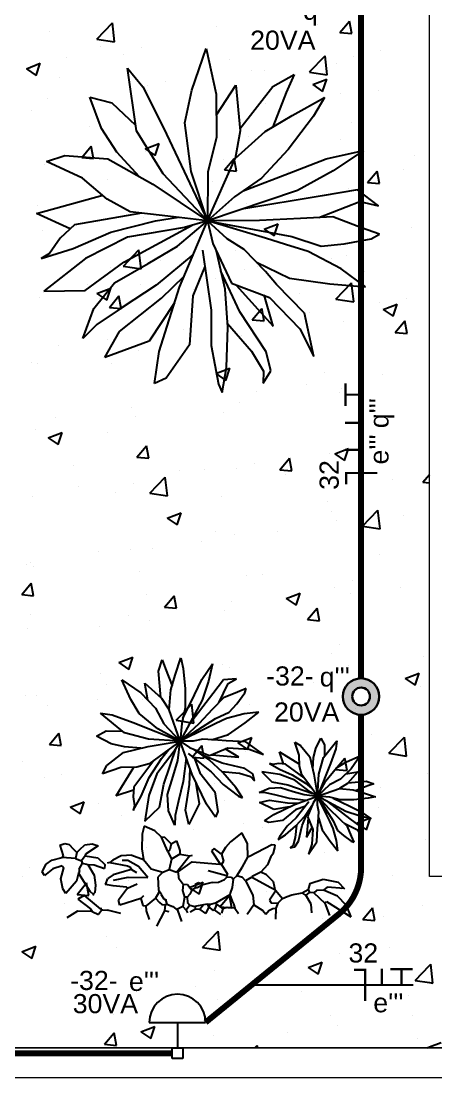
# Model space of a CAD drawing. Header units: millimetres. Extents: x 6597 to 20911, y -10306 to -132.
# Drawn here: x 10015 to 10224, y -6660 to -6130 of the extents above; entities that cross this region are included whole.
import ezdxf

# ---------------------------------------------------------------- set-up
doc = ezdxf.new("R2010")
doc.units = ezdxf.units.MM
doc.header["$LTSCALE"] = 25
doc.header["$MEASUREMENT"] = 0
doc.linetypes.add('DASHDOT2', pattern=[12.7, 6.35, -3.175, 0, -3.175])
doc.linetypes.add('Dashed', pattern=[0.75, 0.5, -0.25])
for name, color, linetype in [('CIRCUITOS', 7, 'Continuous'), ('Iluminação1', 1, 'Continuous'), ('LUMINÁRIAS', 1, 'Continuous'), ('MAAI - VEGETAÇÃO', 106, 'Continuous')]:
    doc.layers.add(name, color=color, linetype=linetype)
for name, color, linetype, lineweight in [('EL-Condutos', 5, 'Continuous', 30), ('MAAI - ALVENARIA', 7, 'Continuous', 0), ('P-SIMBOL', 1, 'Continuous', 30)]:
    doc.layers.add(name, color=color, linetype=linetype, lineweight=lineweight)
doc.styles.add('Arial', font='arial.ttf')

# ---------------------------------------------------------------- blocks, each defined once
blk = doc.blocks.new('Arandela 32W')
at = {"layer": 'LUMINÁRIAS', "color": 1}
for p, q in [((18.1535, 14.125), (18.1535, -14.125)), ((0, -2.6515), (0, 2.6515)), ((0, 2.6515), (5.304, 2.6515)), ((5.304, 2.6515), (5.304, -2.6515)), ((18.1535, 0), (5.304, 0)), ((5.304, -2.6515), (0, -2.6515))]:
    blk.add_line(p, q, dxfattribs=at)
blk.add_arc((18.1535, 0), 14.125, 270, 90, dxfattribs=at)

msp = doc.modelspace()

# ---------------------------------------------------------------- hatches: boundary and pattern name
at = {"layer": 'P-SIMBOL'}
h = msp.add_hatch(color=256, dxfattribs=at)
h.dxf.hatch_style = 1
h.paths.add_polyline_path([(10176.93, -6469.03, 1), (10195.21, -6469.03, 1)])
h.paths.add_polyline_path([(10190.53, -6469.03, -1), (10181.61, -6469.03, -1)], flags=16)

# ---------------------------------------------------------------- linework, layer by layer
at = {"layer": 'CIRCUITOS'}
msp.add_line((10131.19, -6613.74), (10212.21, -6613.74), dxfattribs=at)
for points, const_width in [([(10178.23, -6323.16), (10178.23, -6311.92)], 1.11), ([(10178.23, -6317.54), (10186.07, -6317.54)], 1.11), ([(10177.94, -6331.69), (10186.07, -6331.69)], 1.16), ([(10177.94, -6345.16), (10186.07, -6345.16)], 1.16), ([(10177.94, -6356.86), (10194.2, -6356.86)], 1.16), ([(10178.52, -6362.61), (10178.52, -6356.7)], 1.16), ([(10182.44, -6606.18), (10188.35, -6606.18)], 1.16), ([(10188.18, -6605.61), (10188.18, -6621.87)], 1.16), ([(10188.18, -6605.61), (10188.18, -6621.87)], 1.16), ([(10196.56, -6605.61), (10196.56, -6613.74)], 1.16), ([(10200.7, -6605.9), (10211.95, -6605.9)], 1.11), ([(10206.32, -6605.9), (10206.32, -6613.74)], 1.11)]:
    msp.add_lwpolyline(points, dxfattribs=dict(at, const_width=const_width))
at = {"layer": 'EL-Condutos', "linetype": 'Dashed', "const_width": 3}
msp.add_lwpolyline([(10186.07, -6459.89), (10186.07, -6121.45)], dxfattribs=at)
msp.add_lwpolyline([(10186.07, -6478.17), (10186.07, -6554.85, -0.225785), (10174.99, -6578.13), (10108.04, -6632.55)], format="xyb", dxfattribs=at)
at = {"layer": 'EL-Condutos', "const_width": 3}
msp.add_lwpolyline([(10091.27, -6648.05), (9696.57, -6648.05)], dxfattribs=at)
at = {"layer": 'MAAI - ALVENARIA'}
for p, q in [((10220.36, -6559.4), (10220.36, -6062.4)), ((10376.36, -6559.4), (10220.36, -6559.4)), ((14342.86, -6645.4), (9548.86, -6645.4)), ((9548.86, -6645.4), (14342.86, -6645.4)), ((15548.86, -6660.4), (9533.86, -6660.4))]:
    msp.add_line(p, q, dxfattribs=at)
at = {"layer": 'MAAI - VEGETAÇÃO', "linetype": 'Continuous', "transparency": 33554559}
for p, q in [((10175.43, -6135.85), (10180.25, -6130.11)), ((10181.41, -6136.38), (10180.25, -6130.11)), ((10029.76, -6135.42), (10029.76, -6135.42)), ((10053.5, -6139.08), (10061.29, -6130.96)), ((10062.39, -6140.46), (10061.28, -6130.97)), ((10113.43, -6132.79), (10113.43, -6132.79)), ((10139.23, -6135.21), (10139.23, -6135.21)), ((10164.27, -6131.91), (10164.27, -6131.91)), ((10053.5, -6139.08), (10062.39, -6140.46)), ((10175.43, -6135.85), (10181.41, -6136.38)), ((10055.11, -6142.8), (10055.11, -6142.8)), ((10076.08, -6143.52), (10076.08, -6143.52)), ((10195.71, -6144.74), (10195.71, -6144.74)), ((10018.09, -6153.97), (10025.09, -6151.28)), ((10023.06, -6157.33), (10025.09, -6151.28)), ((10038.2, -6148.51), (10038.2, -6148.51)), ((10066.87, -6147.02), (10066.87, -6147.02)), ((10120.26, -6149.27), (10120.26, -6149.27)), ((10160.23, -6155.63), (10168.02, -6147.51)), ((10169.11, -6157.02), (10168.01, -6147.52)), ((10182.34, -6147.76), (10182.34, -6147.76)), ((10018.09, -6153.97), (10023.06, -6157.33)), ((10131, -6154.81), (10131, -6154.81)), ((10137.39, -6154.75), (10137.39, -6154.75)), ((10160.22, -6155.64), (10169.11, -6157.02)), ((10173.64, -6151.53), (10173.64, -6151.53)), ((10034.58, -6158.19), (10034.58, -6158.19)), ((10087.96, -6160.45), (10087.96, -6160.45)), ((10161.8, -6161.98), (10168.8, -6159.29)), ((10161.8, -6161.98), (10166.77, -6165.34)), ((10166.77, -6165.34), (10168.8, -6159.29)), ((10079.06, -6162.3), (10079.06, -6162.3)), ((10079.08, -6164.76), (10079.08, -6164.76)), ((10141.34, -6162.7), (10141.34, -6162.7)), ((10175.83, -6166.37), (10175.83, -6166.37)), ((10194.72, -6164.96), (10194.72, -6164.96)), ((10028.55, -6168.71), (10028.55, -6168.71)), ((10137.96, -6171.35), (10137.96, -6171.35)), ((10020.76, -6174.77), (10020.76, -6174.77)), ((10112.93, -6174.65), (10112.93, -6174.65)), ((10049.77, -6182.96), (10049.77, -6182.96)), ((10181.13, -6181.05), (10181.13, -6181.05)), ((10129.78, -6188.1), (10129.78, -6188.1)), ((10045.85, -6198.52), (10050.67, -6192.78)), ((10051.83, -6199.05), (10050.67, -6192.78)), ((10077.78, -6194.23), (10084.78, -6191.55)), ((10082.75, -6197.59), (10084.78, -6191.55)), ((10175.59, -6189.75), (10175.59, -6189.75)), ((10045.85, -6198.52), (10051.83, -6199.05)), ((10046.98, -6197.85), (10046.98, -6197.85)), ((10077.78, -6194.23), (10082.75, -6197.59)), ((10077.84, -6195.59), (10077.84, -6195.59)), ((10117.58, -6204.8), (10122.4, -6199.05)), ((10123.56, -6205.32), (10122.4, -6199.05)), ((10212.68, -6197.49), (10212.68, -6197.49)), ((10027.33, -6201.99), (10027.33, -6201.99)), ((10100.36, -6200.1), (10100.36, -6200.1)), ((10117.27, -6199.76), (10117.27, -6199.76)), ((10153.74, -6202.36), (10153.74, -6202.36)), ((10117.58, -6204.8), (10123.56, -6205.32)), ((10149.53, -6205.81), (10149.53, -6205.81)), ((10189.3, -6211.07), (10194.13, -6205.33)), ((10195.28, -6211.6), (10194.13, -6205.33)), ((10207.12, -6204.61), (10207.12, -6204.61)), ((10058.95, -6209.77), (10058.95, -6209.77)), ((10086.62, -6214.09), (10086.62, -6214.09)), ((10111.65, -6210.79), (10111.65, -6210.79)), ((10179.91, -6214.34), (10179.91, -6214.34)), ((10189.3, -6211.07), (10195.28, -6211.6)), ((10023.46, -6222.41), (10023.46, -6222.41)), ((10128.57, -6221.38), (10128.57, -6221.38)), ((10076.63, -6228.88), (10076.63, -6228.88)), ((10026.12, -6235.28), (10026.12, -6235.28)), ((10137.47, -6234.5), (10144.47, -6231.81)), ((10137.47, -6234.5), (10142.44, -6237.85)), ((10142.44, -6237.85), (10144.47, -6231.81)), ((10211.41, -6233.64), (10211.41, -6233.64)), ((10186.37, -6236.94), (10186.37, -6236.94)), ((10066.76, -6253.04), (10074.55, -6244.92)), ((10075.65, -6254.43), (10074.54, -6244.93)), ((10123.22, -6245.25), (10123.22, -6245.25)), ((10027.5, -6248.95), (10027.5, -6248.95)), ((10080.89, -6251.2), (10080.89, -6251.2)), ((10085.35, -6250.24), (10085.35, -6250.24)), ((10171.46, -6249.41), (10171.46, -6249.41)), ((10178.69, -6247.63), (10178.69, -6247.63)), ((10060.31, -6253.53), (10060.31, -6253.53)), ((10066.75, -6253.05), (10075.65, -6254.43)), ((10127.35, -6254.67), (10127.35, -6254.67)), ((10134.27, -6253.46), (10134.27, -6253.46)), ((10187.65, -6255.71), (10187.65, -6255.71)), ((10048.59, -6262.38), (10048.59, -6262.38)), ((10075.41, -6262.17), (10075.41, -6262.17)), ((10113.14, -6259.42), (10113.14, -6259.42)), ((10173.48, -6269.59), (10181.27, -6261.47)), ((10182.37, -6270.98), (10181.27, -6261.48)), ((10053.44, -6266.75), (10060.45, -6264.06)), ((10053.44, -6266.75), (10058.42, -6270.1)), ((10058.42, -6270.1), (10060.45, -6264.06)), ((10059.73, -6273.74), (10064.55, -6268)), ((10065.7, -6274.27), (10064.55, -6268)), ((10101.97, -6264.63), (10101.97, -6264.63)), ((10155.35, -6266.89), (10155.35, -6266.89)), ((10024.9, -6268.57), (10024.9, -6268.57)), ((10054.82, -6269.43), (10054.82, -6269.43)), ((10173.48, -6269.6), (10182.37, -6270.98)), ((10185.1, -6273.08), (10185.1, -6273.08)), ((10195.42, -6271.37), (10195.42, -6271.37)), ((10197.16, -6274.76), (10204.16, -6272.07)), ((10202.13, -6278.11), (10204.16, -6272.07)), ((10208.74, -6269.14), (10208.74, -6269.14)), ((10059.73, -6273.74), (10065.71, -6274.26)), ((10131.45, -6280.02), (10136.27, -6274.27)), ((10137.43, -6280.54), (10136.27, -6274.27)), ((10160.07, -6276.38), (10160.07, -6276.38)), ((10197.16, -6274.76), (10202.13, -6278.11)), ((10131.45, -6280.02), (10137.43, -6280.54)), ((10137.1, -6281.38), (10137.1, -6281.38)), ((10177.48, -6280.92), (10177.48, -6280.92)), ((10203.18, -6286.29), (10208, -6280.55)), ((10209.16, -6286.82), (10208, -6280.55)), ((10096.91, -6284.69), (10096.91, -6284.69)), ((10126.13, -6287.96), (10126.13, -6287.96)), ((10203.18, -6286.29), (10209.16, -6286.81)), ((10034, -6292.97), (10034, -6292.97)), ((10059.04, -6289.68), (10059.04, -6289.68)), ((10078.78, -6291.39), (10078.78, -6291.39)), ((10074.2, -6295.46), (10074.2, -6295.46)), ((10020.46, -6301.4), (10020.46, -6301.4)), ((10023.68, -6301.86), (10023.68, -6301.86)), ((10060.99, -6302.03), (10060.99, -6302.03)), ((10113.14, -6307.01), (10120.14, -6304.32)), ((10114.37, -6304.29), (10114.37, -6304.29)), ((10118.11, -6310.37), (10120.14, -6304.32)), ((10113.14, -6307.01), (10118.11, -6310.37)), ((10167.76, -6306.54), (10167.76, -6306.54)), ((10196.67, -6307.54), (10196.67, -6307.54)), ((10158.79, -6312.52), (10158.79, -6312.52)), ((10176.26, -6314.21), (10176.26, -6314.21)), ((10133.76, -6315.82), (10133.76, -6315.82)), ((10175.29, -6316.37), (10175.29, -6316.37)), ((10070.6, -6324.13), (10070.6, -6324.13)), ((10116.97, -6326.38), (10116.97, -6326.38)), ((10124.92, -6321.25), (10124.92, -6321.25)), ((10032.73, -6329.12), (10032.73, -6329.12)), ((10072.98, -6328.75), (10072.98, -6328.75)), ((10022.47, -6335.15), (10022.47, -6335.15)), ((10029.11, -6339.26), (10036.11, -6336.58)), ((10034.09, -6342.62), (10036.11, -6336.58)), ((10058.65, -6336.4), (10058.65, -6336.4)), ((10029.11, -6339.26), (10034.09, -6342.62)), ((10073.6, -6348.96), (10078.42, -6343.22)), ((10079.58, -6349.48), (10078.42, -6343.22)), ((10170.36, -6346.98), (10170.36, -6346.98)), ((10172.83, -6347.27), (10179.83, -6344.58)), ((10172.83, -6347.27), (10177.8, -6350.63)), ((10175.05, -6347.5), (10175.05, -6347.5)), ((10177.8, -6350.63), (10179.83, -6344.58)), ((10073.6, -6348.96), (10079.58, -6349.48)), ((10132.49, -6351.96), (10132.49, -6351.96)), ((10145.33, -6355.24), (10150.15, -6349.49)), ((10151.31, -6355.76), (10150.15, -6349.49)), ((10041.52, -6353.13), (10041.52, -6353.13)), ((10094.9, -6355.39), (10094.9, -6355.39)), ((10107.45, -6355.26), (10107.45, -6355.26)), ((10123.7, -6354.54), (10123.7, -6354.54)), ((10145.33, -6355.24), (10151.31, -6355.76)), ((10148.28, -6357.64), (10148.28, -6357.64)), ((10217.06, -6361.51), (10220.36, -6357.58)), ((10071.76, -6362.04), (10071.76, -6362.04)), ((10080.02, -6367), (10087.81, -6358.89)), ((10088.9, -6368.39), (10087.8, -6358.89)), ((10201.66, -6359.9), (10201.66, -6359.9)), ((10217.06, -6361.51), (10220.36, -6361.8)), ((10021.25, -6368.44), (10021.25, -6368.44)), ((10044.3, -6363.57), (10044.3, -6363.57)), ((10062.6, -6366.56), (10062.6, -6366.56)), ((10080.01, -6367.01), (10088.9, -6368.39)), ((10115.98, -6368.82), (10115.98, -6368.82)), ((10169.37, -6371.08), (10169.37, -6371.08)), ((10088.8, -6379.53), (10095.81, -6376.84)), ((10093.78, -6382.88), (10095.81, -6376.84)), ((10171.16, -6376.04), (10171.16, -6376.04)), ((10186.74, -6383.56), (10194.53, -6375.44)), ((10195.63, -6384.94), (10194.52, -6375.45)), ((10207.21, -6378.1), (10207.21, -6378.1)), ((10088.8, -6379.53), (10093.78, -6382.88)), ((10173.83, -6380.79), (10173.83, -6380.79)), ((10186.74, -6383.56), (10195.63, -6384.94)), ((10112.84, -6386.05), (10112.84, -6386.05)), ((10122.49, -6387.83), (10122.49, -6387.83)), ((10144.05, -6386.42), (10144.05, -6386.42)), ((10070.55, -6395.33), (10070.55, -6395.33)), ((10081.15, -6394.7), (10081.15, -6394.7)), ((10106.18, -6391.4), (10106.18, -6391.4)), ((10054.52, -6396.06), (10054.52, -6396.06)), ((10195.12, -6398), (10195.12, -6398)), ((10017.99, -6403.01), (10017.99, -6403.01)), ((10020.04, -6401.73), (10020.04, -6401.73)), ((10021.62, -6403.96), (10021.62, -6403.96)), ((10075.01, -6406.22), (10075.01, -6406.22)), ((10128.39, -6408.47), (10128.39, -6408.47)), ((10136.81, -6408.01), (10136.81, -6408.01)), ((10181.77, -6410.73), (10181.77, -6410.73)), ((10015.75, -6417.9), (10020.57, -6412.16)), ((10021.73, -6418.43), (10020.57, -6412.16)), ((10172.61, -6414.08), (10172.61, -6414.08)), ((10205.93, -6414.25), (10205.93, -6414.25)), ((10015.75, -6417.9), (10021.73, -6418.43)), ((10078.49, -6418.02), (10078.49, -6418.02)), ((10087.48, -6424.18), (10092.3, -6418.43)), ((10093.46, -6424.7), (10092.3, -6418.44)), ((10121.27, -6421.12), (10121.27, -6421.12)), ((10148.49, -6419.79), (10155.5, -6417.1)), ((10148.49, -6419.79), (10153.47, -6423.14)), ((10153.47, -6423.14), (10155.5, -6417.1)), ((10180.9, -6417.54), (10180.9, -6417.54)), ((10087.48, -6424.18), (10093.46, -6424.7)), ((10117.75, -6425.86), (10117.75, -6425.86)), ((10159.2, -6430.46), (10164.03, -6424.71)), ((10165.18, -6430.98), (10164.02, -6424.71)), ((10020.17, -6428.03), (10020.17, -6428.03)), ((10069.33, -6428.62), (10069.33, -6428.62)), ((10079.87, -6430.85), (10079.87, -6430.85)), ((10159.2, -6430.46), (10165.18, -6430.98)), ((10018.82, -6435.02), (10018.82, -6435.02)), ((10054.84, -6434.14), (10054.84, -6434.14)), ((10175, -6443), (10175, -6443)), ((10171.4, -6447.37), (10171.4, -6447.37)), ((10064.47, -6452.04), (10071.47, -6449.35)), ((10064.47, -6452.04), (10069.45, -6455.4)), ((10069.45, -6455.4), (10071.47, -6449.35)), ((10116.68, -6453.01), (10116.68, -6453.01)), ((10217.5, -6448.7), (10217.5, -6448.7)), ((10055.53, -6457.32), (10055.53, -6457.32)), ((10120.05, -6454.41), (10120.05, -6454.41)), ((10154.59, -6456.99), (10154.59, -6456.99)), ((10179.63, -6453.69), (10179.63, -6453.69)), ((10208.19, -6460.05), (10215.19, -6457.36)), ((10213.16, -6463.4), (10215.19, -6457.36)), ((10058.36, -6463.02), (10058.36, -6463.02)), ((10068.12, -6461.91), (10068.12, -6461.91)), ((10108.91, -6459.57), (10108.91, -6459.57)), ((10162.3, -6461.83), (10162.3, -6461.83)), ((10208.19, -6460.05), (10213.16, -6463.4)), ((10215.68, -6464.08), (10215.68, -6464.08)), ((10017.6, -6468.31), (10017.6, -6468.31)), ((10023.23, -6468.49), (10023.23, -6468.49)), ((10091.44, -6465.3), (10091.44, -6465.3)), ((10028.53, -6473.58), (10028.53, -6473.58)), ((10053.57, -6470.29), (10053.57, -6470.29)), ((10076.62, -6470.75), (10076.62, -6470.75)), ((10093.28, -6480.97), (10101.07, -6472.85)), ((10102.16, -6482.35), (10101.06, -6472.86)), ((10130, -6473.01), (10130, -6473.01)), ((10183.38, -6475.26), (10183.38, -6475.26)), ((10093.27, -6480.98), (10102.16, -6482.35)), ((10170.18, -6480.66), (10170.18, -6480.66)), ((10029.63, -6493.12), (10034.45, -6487.38)), ((10035.6, -6493.65), (10034.45, -6487.38)), ((10118.84, -6487.7), (10118.84, -6487.7)), ((10124.16, -6492.3), (10131.16, -6489.61)), ((10129.14, -6495.66), (10131.16, -6489.61)), ((10191.19, -6488.15), (10191.19, -6488.15)), ((10200, -6497.52), (10207.79, -6489.4)), ((10208.89, -6498.91), (10207.78, -6489.41)), ((10029.63, -6493.12), (10035.6, -6493.65)), ((10066.9, -6495.2), (10066.9, -6495.2)), ((10101.35, -6499.4), (10106.17, -6493.65)), ((10107.33, -6499.92), (10106.17, -6493.65)), ((10124.16, -6492.3), (10129.14, -6495.66)), ((10153.32, -6493.13), (10153.32, -6493.13)), ((10101.35, -6499.4), (10107.33, -6499.92)), ((10128.29, -6496.43), (10128.29, -6496.43)), ((10173.08, -6505.67), (10177.9, -6499.93)), ((10179.06, -6506.2), (10177.9, -6499.93)), ((10199.99, -6497.53), (10208.89, -6498.91)), ((10016.39, -6501.6), (10016.39, -6501.6)), ((10065.13, -6504.74), (10065.13, -6504.74)), ((10170.87, -6502.67), (10170.87, -6502.67)), ((10173.08, -6505.67), (10179.06, -6506.2)), ((10027.26, -6509.73), (10027.26, -6509.73)), ((10035.64, -6508.15), (10035.64, -6508.15)), ((10089.02, -6510.4), (10089.02, -6510.4)), ((10219.48, -6507.55), (10219.48, -6507.55)), ((10112.55, -6512.68), (10112.55, -6512.68)), ((10142.4, -6512.66), (10142.4, -6512.66)), ((10168.97, -6513.95), (10168.97, -6513.95)), ((10195.78, -6514.92), (10195.78, -6514.92)), ((10040.14, -6524.56), (10047.14, -6521.87)), ((10045.11, -6527.91), (10047.14, -6521.87)), ((10117.62, -6520.99), (10117.62, -6520.99)), ((10040.14, -6524.56), (10045.11, -6527.91)), ((10054.23, -6522.69), (10054.23, -6522.69)), ((10164.89, -6527.59), (10164.89, -6527.59)), ((10194.83, -6524.63), (10194.83, -6524.63)), ((10065.68, -6528.49), (10065.68, -6528.49)), ((10127.01, -6532.57), (10127.01, -6532.57)), ((10183.85, -6532.56), (10190.86, -6529.88)), ((10183.85, -6532.56), (10188.83, -6535.92)), ((10188.83, -6535.92), (10190.86, -6529.88)), ((10101.98, -6535.87), (10101.98, -6535.87)), ((10136.51, -6534.64), (10136.51, -6534.64)), ((10218.26, -6540.84), (10218.26, -6540.84)), ((10038.82, -6544.18), (10038.82, -6544.18)), ((10078.19, -6544.65), (10078.19, -6544.65)), ((10167.75, -6547.24), (10167.75, -6547.24)), ((10116.41, -6554.28), (10116.41, -6554.28)), ((10016.16, -6559.25), (10016.16, -6559.25)), ((10019.87, -6554.66), (10019.87, -6554.66)), ((10201.74, -6558.71), (10201.74, -6558.71)), ((10043.5, -6568.34), (10048.32, -6562.6)), ((10049.48, -6568.87), (10048.32, -6562.6)), ((10064.47, -6561.78), (10064.47, -6561.78)), ((10069.55, -6561.5), (10069.55, -6561.5)), ((10099.83, -6564.82), (10106.83, -6562.13)), ((10099.83, -6564.82), (10104.81, -6568.17)), ((10104.81, -6568.17), (10106.83, -6562.13)), ((10122.93, -6563.76), (10122.93, -6563.76)), ((10043.5, -6568.34), (10049.48, -6568.87)), ((10115.23, -6574.62), (10120.05, -6568.87)), ((10121.21, -6575.14), (10120.05, -6568.87)), ((10138.58, -6567.03), (10138.58, -6567.03)), ((10174.7, -6569.63), (10174.7, -6569.63)), ((10176.31, -6566.01), (10176.31, -6566.01)), ((10037.25, -6572.68), (10037.25, -6572.68)), ((10075.67, -6575.31), (10075.67, -6575.31)), ((10090.63, -6574.94), (10090.63, -6574.94)), ((10100.71, -6572.01), (10100.71, -6572.01)), ((10115.23, -6574.62), (10121.21, -6575.14)), ((10186.95, -6580.89), (10191.78, -6575.15)), ((10192.93, -6581.42), (10191.78, -6575.15)), ((10217.04, -6574.12), (10217.04, -6574.12)), ((10116.38, -6579.64), (10116.38, -6579.64)), ((10144.01, -6577.19), (10144.01, -6577.19)), ((10166.53, -6580.53), (10166.53, -6580.53)), ((10186.95, -6580.89), (10192.93, -6581.42)), ((10197.39, -6579.45), (10197.39, -6579.45)), ((10058.06, -6589.65), (10058.06, -6589.65)), ((10106.53, -6594.93), (10114.32, -6586.81)), ((10115.42, -6596.32), (10114.32, -6586.82)), ((10115.19, -6587.57), (10115.19, -6587.57)), ((10015.81, -6597.07), (10022.81, -6594.38)), ((10020.78, -6600.43), (10022.81, -6594.38)), ((10063.25, -6595.07), (10063.25, -6595.07)), ((10106.53, -6594.94), (10115.42, -6596.32)), ((10200.46, -6594.86), (10200.46, -6594.86)), ((10015.81, -6597.07), (10020.78, -6600.43)), ((10175.43, -6598.15), (10175.43, -6598.15)), ((10112.27, -6606.47), (10112.27, -6606.47)), ((10159.52, -6605.08), (10166.52, -6602.39)), ((10159.52, -6605.08), (10164.5, -6608.43)), ((10164.5, -6608.43), (10166.52, -6602.39)), ((10213.26, -6611.48), (10220.36, -6604.08)), ((10215.83, -6607.41), (10215.83, -6607.41)), ((10220.36, -6604.08), (10221.05, -6603.37)), ((10222.14, -6612.87), (10221.04, -6603.37)), ((10049.65, -6612.33), (10049.65, -6612.33)), ((10074.4, -6611.46), (10074.4, -6611.46)), ((10213.25, -6611.49), (10220.36, -6612.59)), ((10220.36, -6612.59), (10222.14, -6612.87)), ((10049.37, -6614.75), (10049.37, -6614.75)), ((10103.03, -6614.59), (10103.03, -6614.59)), ((10156.41, -6616.85), (10156.41, -6616.85)), ((10165.32, -6613.82), (10165.32, -6613.82)), ((10113.97, -6620.86), (10113.97, -6620.86)), ((10209.8, -6619.1), (10209.8, -6619.1)), ((10062.04, -6628.35), (10062.04, -6628.35)), ((10170.57, -6629.3), (10170.57, -6629.3)), ((10212.03, -6629.31), (10212.03, -6629.31)), ((10057.38, -6643.56), (10062.2, -6637.82)), ((10063.35, -6644.09), (10062.2, -6637.82)), ((10075.5, -6637.33), (10082.5, -6634.64)), ((10075.5, -6637.33), (10080.47, -6640.69)), ((10080.47, -6640.69), (10082.5, -6634.64)), ((10149.12, -6637.6), (10149.12, -6637.6)), ((10174.16, -6634.3), (10174.16, -6634.3)), ((10057.38, -6643.56), (10063.35, -6644.09)), ((10112.25, -6639.31), (10112.25, -6639.31)), ((10132.83, -6645.4), (10133.92, -6644.09)), ((10134.17, -6645.4), (10133.92, -6644.09)), ((10214.61, -6640.7), (10214.61, -6640.7)), ((10220.36, -6644.9), (10226.21, -6642.65)), ((10219.21, -6645.34), (10220.36, -6644.9)), ((10219.21, -6645.34), (10219.3, -6645.4))]:
    msp.add_line(p, q, dxfattribs=at)
at = {"layer": 'MAAI - VEGETAÇÃO', "transparency": 33554559}
for p, q in [((10101.09, -6164.72), (10108.31, -6143.89)), ((10108.31, -6143.89), (10113.41, -6166.77)), ((10073.32, -6185.2), (10068.92, -6153.77)), ((10068.92, -6153.77), (10076.53, -6163.09)), ((10141.75, -6162.95), (10152.47, -6156.9)), ((10152.47, -6156.9), (10148.48, -6165.9)), ((10076.53, -6163.09), (10086.84, -6183.66)), ((10097.68, -6181.16), (10101.09, -6164.72)), ((10113.41, -6166.77), (10113.5, -6188.41)), ((10113.45, -6177.16), (10123.18, -6162.18)), ((10123.18, -6162.18), (10125.37, -6185.13)), ((10125.27, -6184.1), (10141.75, -6162.95)), ((10148.48, -6165.9), (10141.79, -6183.17)), ((10055.74, -6184.03), (10049.88, -6168.27)), ((10049.88, -6168.27), (10060.91, -6171.09)), ((10060.91, -6171.09), (10072.93, -6182.39)), ((10151.53, -6177.51), (10167.77, -6168.42)), ((10167.77, -6168.42), (10162.14, -6177.84)), ((10137.9, -6185.43), (10151.53, -6177.51)), ((10162.14, -6177.84), (10149.48, -6194.6)), ((10100.85, -6205.52), (10097.68, -6181.16)), ((10063.43, -6195.83), (10055.74, -6184.03)), ((10086.66, -6206.73), (10073.32, -6185.2)), ((10086.84, -6183.66), (10108.97, -6230.26)), ((10113.5, -6188.41), (10109.14, -6205.94)), ((10125.37, -6185.13), (10122.81, -6199.08)), ((10122.81, -6199.08), (10137.9, -6185.43)), ((10028.16, -6200.6), (10037.33, -6197.45)), ((10037.33, -6197.45), (10058.91, -6199.18)), ((10074.93, -6208.17), (10063.43, -6195.83)), ((10108.97, -6230.26), (10122.81, -6199.08)), ((10149.48, -6194.6), (10136.07, -6208.91)), ((10168.51, -6199.27), (10187.24, -6195.06)), ((10187.24, -6195.06), (10172.03, -6205.18)), ((10046.33, -6208.85), (10028.16, -6200.6)), ((10058.91, -6199.18), (10081.53, -6211.87)), ((10152.18, -6205.51), (10168.51, -6199.27)), ((10058.62, -6219.41), (10046.33, -6208.85)), ((10108.97, -6230.26), (10086.66, -6206.73)), ((10108.97, -6230.26), (10100.85, -6205.52)), ((10109.14, -6205.94), (10108.97, -6230.26)), ((10136.07, -6208.91), (10122.49, -6218.25)), ((10126.83, -6215.27), (10152.18, -6205.51)), ((10172.03, -6205.18), (10154.17, -6215.02)), ((10081.53, -6211.87), (10108.97, -6230.26)), ((10154.17, -6215.02), (10108.97, -6230.26)), ((10184.29, -6214.68), (10166.51, -6217.79)), ((10194.83, -6222.83), (10184.29, -6214.68)), ((10023.11, -6226.68), (10056.41, -6217.51)), ((10070.1, -6225.75), (10058.62, -6219.41)), ((10122.49, -6218.25), (10108.97, -6230.26)), ((10166.51, -6217.79), (10126.15, -6224.47)), ((10164.91, -6228.63), (10185.48, -6220.67)), ((10185.48, -6220.67), (10194.83, -6222.83)), ((10040.06, -6234.4), (10023.11, -6226.68)), ((10075.86, -6226.42), (10042.18, -6232.4)), ((10060.53, -6236.02), (10082.84, -6230.28)), ((10089.05, -6227.94), (10070.1, -6225.75)), ((10082.84, -6230.28), (10094.42, -6228.56)), ((10108.97, -6230.26), (10089.05, -6227.94)), ((10093.88, -6243.02), (10108.97, -6230.26)), ((10094.92, -6263.56), (10108.97, -6230.26)), ((10108.97, -6230.26), (10097.53, -6233.67)), ((10135.16, -6230.23), (10108.97, -6230.26)), ((10108.97, -6230.26), (10151.33, -6238.18)), ((10138.11, -6238.99), (10108.97, -6230.26)), ((10118.91, -6239.31), (10108.97, -6230.26)), ((10108.97, -6230.26), (10111.72, -6241.69)), ((10155.65, -6229.16), (10135.16, -6230.23)), ((10171.84, -6228.24), (10155.65, -6229.16)), ((10186.27, -6233.77), (10171.84, -6228.24)), ((10042.18, -6232.4), (10035.13, -6239.03)), ((10041.6, -6244.13), (10060.53, -6236.02)), ((10067.01, -6251.05), (10101.27, -6232.55)), ((10097.53, -6233.67), (10068.89, -6238.57)), ((10195.32, -6237), (10186.27, -6233.77)), ((10035.13, -6239.03), (10029.77, -6246.67)), ((10068.89, -6238.57), (10047.74, -6249.24)), ((10127.39, -6244.69), (10118.91, -6239.31)), ((10148.16, -6242.19), (10138.11, -6238.99)), ((10151.33, -6238.18), (10166.06, -6242.99)), ((10177.61, -6241.88), (10191.1, -6239.28)), ((10191.1, -6239.28), (10195.32, -6237)), ((10025.56, -6249.3), (10041.6, -6244.13)), ((10029.77, -6246.67), (10025.56, -6249.3)), ((10079.28, -6251.69), (10093.88, -6243.02)), ((10106.54, -6245.06), (10110.89, -6275.07)), ((10111.72, -6241.69), (10121.02, -6261.59)), ((10117.81, -6264.54), (10113.54, -6245.59)), ((10138.03, -6255.67), (10127.39, -6244.69)), ((10159.54, -6245.7), (10148.16, -6242.19)), ((10176.06, -6254.35), (10159.54, -6245.7)), ((10166.06, -6242.99), (10177.61, -6241.88)), ((10047.74, -6249.24), (10026.79, -6265.58)), ((10047.63, -6265.21), (10067.01, -6251.05)), ((10062.4, -6261.5), (10079.28, -6251.69)), ((10101.78, -6247.29), (10083.3, -6262.55)), ((10133.58, -6251.09), (10150.07, -6259.15)), ((10107.71, -6253.17), (10101.7, -6267.94)), ((10125.16, -6275.99), (10115.71, -6255.52)), ((10143.55, -6262.22), (10138.03, -6255.67)), ((10188.31, -6263.5), (10176.06, -6254.35)), ((10051.93, -6274.28), (10062.4, -6261.5)), ((10083.3, -6262.55), (10066.14, -6273.79)), ((10085.85, -6269.2), (10097.26, -6258.02)), ((10121.02, -6261.59), (10140.14, -6268.73)), ((10123.37, -6262.57), (10141.97, -6283.21)), ((10157.64, -6276.63), (10143.55, -6262.22)), ((10150.07, -6259.15), (10170.37, -6262)), ((10170.37, -6262), (10188.31, -6263.5)), ((10026.79, -6265.58), (10047.63, -6265.21)), ((10084.79, -6295.85), (10094.92, -6263.56)), ((10101.7, -6267.94), (10099.91, -6292.48)), ((10119.14, -6283.65), (10117.81, -6264.54)), ((10141.97, -6283.21), (10137.45, -6267.4)), ((10064.91, -6285.9), (10085.85, -6269.2)), ((10092.46, -6271.42), (10079.64, -6290.7)), ((10140.14, -6268.73), (10155.26, -6284.52)), ((10046.49, -6289.37), (10051.93, -6274.28)), ((10066.14, -6273.79), (10053.53, -6282.38)), ((10110.89, -6275.07), (10110.84, -6292.81)), ((10138.45, -6296.1), (10125.16, -6275.99)), ((10162.37, -6298.46), (10157.64, -6276.63)), ((10053.53, -6282.38), (10046.49, -6289.37)), ((10118.52, -6303.9), (10119.14, -6283.65)), ((10119.02, -6281.9), (10131.14, -6295.65)), ((10057.42, -6298.93), (10064.91, -6285.9)), ((10155.26, -6284.52), (10162.37, -6298.46)), ((10079.64, -6290.7), (10057.42, -6298.93)), ((10099.91, -6292.48), (10088.24, -6309.2)), ((10110.84, -6292.81), (10114.5, -6312.2)), ((10082.37, -6311.89), (10084.79, -6295.85)), ((10131.14, -6295.65), (10137.13, -6305.73)), ((10140.76, -6305.61), (10138.45, -6296.1)), ((10116.3, -6316.39), (10118.52, -6303.9)), ((10088.24, -6309.2), (10082.37, -6311.89)), ((10137, -6311.76), (10140.76, -6305.61)), ((10137.13, -6305.73), (10137, -6311.76)), ((10114.5, -6312.2), (10116.3, -6316.39)), ((10084.44, -6456.36), (10086.26, -6450.61)), ((10086.26, -6450.61), (10087.84, -6455.17)), ((10092.82, -6458.31), (10095.6, -6449.62)), ((10095.6, -6449.62), (10096.73, -6454.89)), ((10106.18, -6460.44), (10111.49, -6452.67)), ((10111.49, -6452.67), (10109.42, -6461.38)), ((10085.61, -6469.46), (10084.44, -6456.36)), ((10087.84, -6455.17), (10091.22, -6463.6)), ((10090.58, -6465.71), (10092.82, -6458.31)), ((10096.73, -6454.89), (10097.8, -6465.13)), ((10066.08, -6460.71), (10075.56, -6467.21)), ((10070.45, -6470.6), (10066.08, -6460.71)), ((10077.53, -6462.3), (10085.99, -6469.79)), ((10079.05, -6470.92), (10077.53, -6462.3)), ((10102.41, -6468.14), (10106.18, -6460.44)), ((10109.42, -6461.38), (10106.31, -6470.88)), ((10116.99, -6460.69), (10111.66, -6467.74)), ((10114.71, -6472.17), (10119.42, -6462.43)), ((10123.5, -6460.08), (10116.99, -6460.69)), ((10119.42, -6462.43), (10123.5, -6460.08)), ((10075.56, -6467.21), (10082.83, -6474.94)), ((10089.73, -6475.65), (10090.58, -6465.71)), ((10096.59, -6480.11), (10102.41, -6468.14)), ((10097.8, -6465.13), (10097.78, -6474.74)), ((10111.66, -6467.74), (10099.42, -6483.63)), ((10124.09, -6466.87), (10117.06, -6469.71)), ((10123.69, -6472.67), (10127.66, -6467.23)), ((10128.41, -6465), (10124.09, -6466.87)), ((10127.66, -6467.23), (10128.41, -6465)), ((10074.73, -6477.63), (10070.45, -6470.6)), ((10085.99, -6469.79), (10089.73, -6475.65)), ((10106.31, -6470.88), (10095.2, -6491.46)), ((10097.78, -6474.74), (10096.03, -6482.63)), ((10117.06, -6469.71), (10111.56, -6475.46)), ((10119.92, -6476.93), (10123.69, -6472.67)), ((10067.35, -6487.22), (10055.26, -6477.43)), ((10055.26, -6477.43), (10061.11, -6478.23)), ((10061.11, -6478.23), (10071.68, -6482.15)), ((10084.01, -6485.3), (10074.73, -6477.63)), ((10082.83, -6474.94), (10087.13, -6482.68)), ((10095.2, -6491.46), (10089.73, -6475.65)), ((10095.2, -6491.46), (10113.03, -6480.14)), ((10111.56, -6475.46), (10104.58, -6482.69)), ((10113.03, -6480.14), (10119.92, -6476.93)), ((10118.49, -6480.08), (10113.24, -6482.63)), ((10127.31, -6477.66), (10118.49, -6480.08)), ((10134.76, -6476.85), (10127.31, -6477.66)), ((10127.82, -6482.31), (10134.76, -6476.85)), ((10071.68, -6482.15), (10095.2, -6491.46)), ((10095.2, -6491.46), (10084.01, -6485.3)), ((10087.13, -6482.68), (10095.2, -6491.46)), ((10096.03, -6482.63), (10095.2, -6491.46)), ((10104.58, -6482.69), (10095.2, -6491.46)), ((10108.56, -6484.85), (10095.2, -6491.46)), ((10113.24, -6482.63), (10108.56, -6484.85)), ((10119.6, -6488.07), (10127.82, -6482.31)), ((10053.28, -6488.99), (10058.18, -6486.31)), ((10060.65, -6492.69), (10053.28, -6488.99)), ((10058.18, -6486.31), (10066.27, -6486.35)), ((10079.33, -6490.48), (10067.35, -6487.22)), ((10095.2, -6491.46), (10079.33, -6490.48)), ((10106.63, -6490.48), (10101.79, -6491.38)), ((10114.11, -6490.85), (10106.63, -6490.48)), ((10110.98, -6490.7), (10119.6, -6488.07)), ((10163.33, -6495.04), (10165.9, -6489.92)), ((10165.9, -6489.92), (10167.76, -6493.32)), ((10067.36, -6494.35), (10060.65, -6492.69)), ((10066.86, -6497.06), (10079.21, -6494.04)), ((10075.6, -6494.92), (10067.36, -6494.35)), ((10079.21, -6494.04), (10095.2, -6491.46)), ((10085.84, -6500.2), (10089.41, -6495.71)), ((10087.11, -6512.95), (10093.2, -6494.86)), ((10095.2, -6491.46), (10087.28, -6497.29)), ((10095.2, -6491.46), (10092.23, -6496.51)), ((10094.05, -6501.08), (10095.2, -6491.46)), ((10101.79, -6491.38), (10095.2, -6491.46)), ((10101.3, -6508.09), (10095.2, -6491.46)), ((10095.2, -6491.46), (10100, -6494.64)), ((10100, -6494.64), (10109.99, -6498.66)), ((10109.83, -6500.79), (10101.96, -6495.43)), ((10109.99, -6498.66), (10119.24, -6494.83)), ((10118.28, -6491.35), (10114.11, -6490.85)), ((10124.73, -6499.41), (10117.83, -6495.25)), ((10128.15, -6491.81), (10118.28, -6491.35)), ((10119.24, -6494.83), (10129.94, -6495.43)), ((10137.15, -6498.05), (10128.15, -6491.81)), ((10129.94, -6495.43), (10137.15, -6498.05)), ((10152.8, -6492.02), (10155.71, -6493.57)), ((10154.97, -6498.46), (10152.8, -6492.02)), ((10155.71, -6493.57), (10160.3, -6499.35)), ((10162.18, -6499.69), (10163.33, -6495.04)), ((10167.13, -6499.69), (10173.93, -6491.29)), ((10167.76, -6493.32), (10167.73, -6498.94)), ((10173.37, -6495.35), (10170.65, -6502.7)), ((10173.93, -6491.29), (10173.37, -6495.35)), ((10058.54, -6503.65), (10066.86, -6497.06)), ((10082.04, -6501.15), (10071.97, -6514.56)), ((10087.28, -6497.29), (10079.75, -6502.84)), ((10079.76, -6509.72), (10085.84, -6500.2)), ((10092.23, -6496.51), (10083.61, -6507.84)), ((10091.72, -6509.07), (10094.05, -6501.08)), ((10098.32, -6499.97), (10096.79, -6511.62)), ((10099.27, -6497.58), (10110.87, -6506.88)), ((10102.41, -6500.09), (10105.19, -6507.4)), ((10116.29, -6502.44), (10106.06, -6498.26)), ((10116.7, -6507.2), (10109.83, -6500.79)), ((10111.16, -6498.23), (10124.73, -6499.41)), ((10145.14, -6496.82), (10155.15, -6502.98)), ((10147.15, -6502.83), (10145.14, -6496.82)), ((10155.19, -6503.97), (10154.97, -6498.46)), ((10160.3, -6499.35), (10162.39, -6507.93)), ((10161.78, -6505.42), (10162.18, -6499.69)), ((10164.86, -6508.01), (10167.13, -6499.69)), ((10178.67, -6501.85), (10185.53, -6498.81)), ((10185.53, -6498.81), (10181.02, -6505.39)), ((10056.31, -6507.85), (10058.54, -6503.65)), ((10065.58, -6504.73), (10056.31, -6507.85)), ((10063.22, -6518.89), (10072.09, -6504.46)), ((10073.52, -6504.41), (10065.58, -6504.73)), ((10079.75, -6502.84), (10073.52, -6504.41)), ((10099.93, -6513.15), (10100.28, -6505.33)), ((10116.07, -6506.62), (10125.01, -6507.49)), ((10127.78, -6505.21), (10116.29, -6502.44)), ((10131.79, -6507.84), (10127.78, -6505.21)), ((10140.07, -6502.68), (10145.09, -6505.48)), ((10141.71, -6503.12), (10140.07, -6502.68)), ((10144.85, -6502.68), (10141.71, -6503.12)), ((10148.14, -6502.9), (10144.85, -6502.68)), ((10145.09, -6505.48), (10151.5, -6508.3)), ((10157.45, -6509.89), (10148.14, -6502.9)), ((10156.28, -6508.3), (10155.19, -6503.97)), ((10170.65, -6502.7), (10164.18, -6519.03)), ((10168.46, -6511.26), (10173.79, -6504.82)), ((10173.79, -6504.82), (10178.67, -6501.85)), ((10181.02, -6505.39), (10175.66, -6510.44)), ((10075.68, -6518.96), (10079.76, -6509.72)), ((10083.61, -6507.84), (10079.59, -6518.74)), ((10088.95, -6518.23), (10091.72, -6509.07)), ((10096.79, -6511.62), (10094.4, -6521.39)), ((10108.46, -6523.06), (10101.3, -6508.09)), ((10103.04, -6511.74), (10104.89, -6522.94)), ((10105.19, -6507.4), (10112.75, -6516.8)), ((10110.87, -6506.88), (10116.78, -6513.26)), ((10123.24, -6514.67), (10116.7, -6507.2)), ((10125.01, -6507.49), (10130.53, -6509.1)), ((10130.53, -6509.1), (10132.5, -6511.31)), ((10132.5, -6511.31), (10131.79, -6507.84)), ((10136.3, -6506.77), (10141.24, -6511.87)), ((10145.24, -6508.19), (10136.3, -6506.77)), ((10141.24, -6511.87), (10149.26, -6513.41)), ((10152.81, -6510.98), (10145.24, -6508.19)), ((10151.5, -6508.3), (10158.11, -6512.53)), ((10160.68, -6516.97), (10152.81, -6510.98)), ((10160.14, -6513.53), (10156.28, -6508.3)), ((10162.39, -6507.93), (10164.18, -6519.03)), ((10164.18, -6519.03), (10164.86, -6508.01)), ((10164.18, -6519.03), (10168.46, -6511.26)), ((10175.66, -6510.44), (10170.28, -6513.42)), ((10178.44, -6507.81), (10184.43, -6506.76)), ((10184.43, -6506.76), (10179.23, -6512.63)), ((10179.46, -6512.37), (10188.56, -6511.56)), ((10188.56, -6511.56), (10192.55, -6512.82)), ((10071.88, -6515.98), (10063.22, -6518.89)), ((10071.97, -6514.56), (10071.66, -6519.29)), ((10084.89, -6524.5), (10087.11, -6512.95)), ((10098, -6526.14), (10099.93, -6513.15)), ((10112.75, -6516.8), (10114.16, -6526.69)), ((10116.78, -6513.26), (10124.58, -6518.99)), ((10126.63, -6519.89), (10123.24, -6514.67)), ((10134.96, -6517.2), (10139.98, -6515.05)), ((10138.33, -6517.33), (10134.96, -6517.2)), ((10139.98, -6515.05), (10145.59, -6514.69)), ((10145.59, -6514.69), (10151.95, -6516.61)), ((10149.26, -6513.41), (10161.82, -6517.64)), ((10151.95, -6516.61), (10157.5, -6518.23)), ((10158.11, -6512.53), (10161.23, -6515.01)), ((10164.18, -6519.03), (10160.14, -6513.53)), ((10164.18, -6519.03), (10160.68, -6516.97)), ((10170.28, -6513.42), (10164.18, -6519.03)), ((10164.18, -6519.03), (10175.16, -6515.23)), ((10179.23, -6512.63), (10175.16, -6515.23)), ((10175.16, -6515.23), (10182.06, -6515.82)), ((10182.06, -6515.82), (10187.2, -6517.37)), ((10189.38, -6513.92), (10183.53, -6516.27)), ((10192.55, -6512.82), (10189.38, -6513.92)), ((10071.66, -6526.18), (10075.68, -6518.96)), ((10071.66, -6519.29), (10072.29, -6523.83)), ((10079.59, -6518.74), (10077.54, -6531.6)), ((10089.47, -6526.32), (10088.95, -6518.23)), ((10094.4, -6521.39), (10092.75, -6528.69)), ((10124.58, -6518.99), (10126.63, -6519.89)), ((10135.12, -6522.14), (10140.1, -6520.98)), ((10142.32, -6525.76), (10135.12, -6522.14)), ((10143.4, -6518.47), (10138.33, -6517.33)), ((10140.1, -6520.98), (10149.12, -6522.31)), ((10150.18, -6520.13), (10143.4, -6518.47)), ((10149.12, -6522.31), (10154.55, -6522.56)), ((10158.27, -6521.19), (10150.18, -6520.13)), ((10152.63, -6523.26), (10164.18, -6519.03)), ((10159.93, -6521.86), (10153.47, -6529.91)), ((10157.5, -6518.23), (10164.18, -6519.03)), ((10161.98, -6522.37), (10159.18, -6529.3)), ((10164.18, -6519.03), (10161.98, -6522.37)), ((10164.18, -6519.03), (10172.05, -6531.41)), ((10178.47, -6526.74), (10164.18, -6519.03)), ((10168.77, -6528.31), (10164.18, -6519.03)), ((10170.27, -6525.54), (10164.18, -6519.03)), ((10170.31, -6519.61), (10164.18, -6519.03)), ((10164.24, -6523.61), (10164.18, -6519.03)), ((10180.65, -6530.46), (10169.62, -6521.96)), ((10175.79, -6520.82), (10170.31, -6519.61)), ((10172.06, -6519.99), (10180.38, -6524.04)), ((10182.47, -6520.83), (10175.79, -6520.82)), ((10189.58, -6520.1), (10182.47, -6520.83)), ((10187.2, -6517.37), (10193.23, -6519.31)), ((10193.23, -6519.31), (10189.58, -6520.1)), ((10072.29, -6523.83), (10071.66, -6526.18)), ((10077.54, -6531.6), (10084.89, -6524.5)), ((10092.56, -6533.55), (10089.47, -6526.32)), ((10099.68, -6533.32), (10098, -6526.14)), ((10104.89, -6522.94), (10099.68, -6533.32)), ((10112.96, -6529.62), (10108.46, -6523.06)), ((10114.16, -6526.69), (10112.96, -6529.62)), ((10142.24, -6528.24), (10152.63, -6523.26)), ((10150.1, -6524.47), (10142.32, -6525.76)), ((10153.11, -6525.97), (10146.59, -6531.22)), ((10158.19, -6524.04), (10153.11, -6525.97)), ((10156.56, -6533.68), (10159.46, -6526.57)), ((10157.7, -6529.19), (10161.43, -6523.73)), ((10164.87, -6526.96), (10164.24, -6523.61)), ((10164.6, -6532.16), (10164.87, -6526.96)), ((10175.3, -6530.39), (10170.27, -6525.54)), ((10185.07, -6528.9), (10178.47, -6526.74)), ((10180.38, -6524.04), (10185.73, -6526.66)), ((10185.73, -6526.66), (10191.12, -6530.34)), ((10092.75, -6528.69), (10092.56, -6533.55)), ((10137.68, -6531.36), (10142.24, -6528.24)), ((10139.71, -6532.2), (10137.68, -6531.36)), ((10146.59, -6531.22), (10139.71, -6532.2)), ((10153.47, -6529.91), (10149.05, -6534.02)), ((10153.25, -6533.96), (10157.7, -6529.19)), ((10159.48, -6530.12), (10158.66, -6539.54)), ((10159.18, -6529.3), (10161.84, -6535.72)), ((10164.26, -6535.06), (10164.6, -6532.16)), ((10164.71, -6529.99), (10166.53, -6535.97)), ((10170.31, -6531.56), (10168.77, -6528.31)), ((10172.08, -6535.2), (10170.31, -6531.56)), ((10172.05, -6531.41), (10174.27, -6536.2)), ((10179.28, -6534.21), (10175.3, -6530.39)), ((10177.58, -6532.58), (10184.34, -6535.85)), ((10185.55, -6534.16), (10180.65, -6530.46)), ((10191.12, -6530.34), (10185.07, -6528.9)), ((10076.27, -6538.13), (10076.03, -6545.52)), ((10077.2, -6534.09), (10076.27, -6538.13)), ((10082.51, -6536.39), (10077.2, -6534.09)), ((10085.97, -6539.57), (10082.51, -6536.39)), ((10126.26, -6537.42), (10120.57, -6541.88)), ((10129.14, -6542.81), (10126.26, -6537.42)), ((10144.44, -6540.85), (10148.07, -6538.51)), ((10149.05, -6534.02), (10145.07, -6539.43)), ((10148.07, -6538.51), (10153.25, -6533.96)), ((10153.66, -6533.52), (10153.05, -6539.73)), ((10154.63, -6541.66), (10156.56, -6533.68)), ((10158.66, -6539.54), (10161.55, -6534.74)), ((10161.84, -6535.72), (10161.42, -6543.15)), ((10163.94, -6541.91), (10164.26, -6535.06)), ((10166.53, -6535.97), (10170.54, -6541.69)), ((10173.77, -6541.33), (10172.08, -6535.2)), ((10174.27, -6536.2), (10177.23, -6538.82)), ((10181.26, -6539.09), (10179.28, -6534.21)), ((10184.34, -6535.85), (10185.97, -6538.68)), ((10185.97, -6538.68), (10185.55, -6534.16)), ((10034.81, -6543.64), (10037.33, -6542.82)), ((10034.81, -6543.64), (10036.51, -6548.92)), ((10037.33, -6542.82), (10039.65, -6543.23)), ((10039.65, -6543.23), (10041.51, -6545.49)), ((10044.91, -6545.78), (10047.49, -6543.48)), ((10047.49, -6543.48), (10051.08, -6542.96)), ((10051.08, -6542.96), (10054.05, -6543.99)), ((10087.61, -6539.75), (10085.91, -6539.6)), ((10089.16, -6546.73), (10085.97, -6539.57)), ((10090.76, -6543.01), (10087.61, -6539.75)), ((10090.76, -6543.01), (10090.08, -6545.95)), ((10090.76, -6543.01), (10093.45, -6541.53)), ((10093.45, -6541.53), (10095.18, -6546.38)), ((10120.57, -6541.88), (10117.97, -6544.75)), ((10129.15, -6549.69), (10129.14, -6542.81)), ((10141.23, -6543.44), (10130.03, -6549.34)), ((10142.94, -6543.58), (10141.23, -6543.44)), ((10142.72, -6544.99), (10142.94, -6543.58)), ((10145.07, -6539.43), (10144.44, -6540.85)), ((10151.93, -6543.56), (10150.4, -6544.93)), ((10153.05, -6539.73), (10151.93, -6543.56)), ((10152.81, -6544.44), (10154.63, -6541.66)), ((10159.6, -6548.16), (10163.94, -6541.91)), ((10161.42, -6543.15), (10159.6, -6548.16)), ((10170.54, -6541.69), (10174.33, -6546.5)), ((10174.33, -6546.5), (10173.77, -6541.33)), ((10177.23, -6538.82), (10181.01, -6541.57)), ((10181.01, -6541.57), (10182.56, -6542.09)), ((10182.56, -6542.09), (10181.26, -6539.09)), ((10036.51, -6548.92), (10036.01, -6549.74)), ((10041.51, -6545.49), (10043.49, -6547.37)), ((10043.49, -6547.37), (10042.81, -6550.31)), ((10043.49, -6547.37), (10044.91, -6545.78)), ((10047.63, -6549.01), (10045.71, -6551.42)), ((10047.7, -6548.16), (10047.63, -6549.01)), ((10047.63, -6549.01), (10053.97, -6549.97)), ((10054.05, -6543.99), (10047.7, -6548.16)), ((10065.72, -6548.97), (10061.41, -6551.08)), ((10071.02, -6548.62), (10065.72, -6548.97)), ((10071.02, -6548.62), (10076.83, -6550.82)), ((10076.03, -6545.52), (10076.83, -6550.82)), ((10090.08, -6545.95), (10089.16, -6546.73)), ((10089.16, -6546.73), (10090.96, -6550.73)), ((10095.04, -6548.08), (10090.96, -6550.73)), ((10100.1, -6548.94), (10093.54, -6557.18)), ((10095.18, -6546.38), (10095.04, -6548.08)), ((10095.04, -6548.08), (10100.1, -6548.94)), ((10100.1, -6548.94), (10101.42, -6548.62)), ((10112.4, -6545.27), (10111.02, -6546.44)), ((10111.02, -6546.44), (10115.58, -6553.25)), ((10116.01, -6548.15), (10112.4, -6545.27)), ((10117.97, -6544.75), (10116.01, -6548.15)), ((10116.01, -6548.15), (10117, -6551.66)), ((10140.73, -6549.38), (10142.12, -6547.41)), ((10142.12, -6547.41), (10142.72, -6544.99)), ((10150.4, -6544.93), (10152.81, -6544.44)), ((10025.98, -6557.02), (10028, -6553.15)), ((10028, -6553.15), (10030.92, -6551.14)), ((10030.92, -6551.14), (10036.01, -6549.74)), ((10036.08, -6554.02), (10031.34, -6555.5)), ((10042.81, -6550.31), (10036.01, -6549.74)), ((10036.08, -6554.02), (10036.85, -6554.94)), ((10042.81, -6550.31), (10045.71, -6551.42)), ((10046.03, -6552.73), (10044.5, -6555.59)), ((10045.71, -6551.42), (10046.03, -6552.73)), ((10046.03, -6552.73), (10048.97, -6553.4)), ((10048.97, -6553.4), (10052.15, -6553.55)), ((10048.97, -6553.4), (10052.1, -6558.7)), ((10052.15, -6553.55), (10057.36, -6555.4)), ((10053.97, -6549.97), (10057.54, -6553.27)), ((10057.54, -6553.27), (10057.36, -6555.4)), ((10060, -6552.39), (10058.69, -6552.71)), ((10061.41, -6551.08), (10060, -6552.39)), ((10060, -6552.39), (10068.86, -6554)), ((10068.95, -6551.28), (10066.25, -6551.33)), ((10068.86, -6554), (10070.09, -6554.53)), ((10074.43, -6554.39), (10068.95, -6551.28)), ((10079.1, -6559.9), (10074.43, -6554.39)), ((10076.83, -6550.82), (10076.87, -6550.4)), ((10076.83, -6550.82), (10080.72, -6555.43)), ((10090.96, -6550.73), (10089.68, -6555.76)), ((10094.28, -6557.01), (10101.38, -6552.04)), ((10101.38, -6552.04), (10115.15, -6553.21)), ((10115.58, -6553.25), (10115.15, -6553.21)), ((10116, -6553.28), (10115.58, -6553.25)), ((10117, -6551.66), (10116, -6553.28)), ((10116, -6553.28), (10119.01, -6558.25)), ((10126.57, -6554.54), (10129.15, -6549.69)), ((10130.03, -6549.34), (10129.15, -6549.69)), ((10139.1, -6553.53), (10135.8, -6557.1)), ((10140.73, -6549.38), (10139.1, -6553.53)), ((10027.11, -6558.83), (10025.98, -6557.02)), ((10031.34, -6555.5), (10027.11, -6558.83)), ((10035.43, -6560.58), (10036.85, -6554.94)), ((10044.32, -6557.72), (10043.2, -6561.65)), ((10044.82, -6556.9), (10044.32, -6557.72)), ((10044.32, -6557.72), (10049.98, -6566.76)), ((10044.5, -6555.59), (10044.82, -6556.9)), ((10052.1, -6558.7), (10052.86, -6563.7)), ((10061.62, -6558.52), (10058.89, -6560.43)), ((10067.33, -6556.86), (10061.62, -6558.52)), ((10061.76, -6561.16), (10069.2, -6559.6)), ((10070.84, -6555.88), (10067.33, -6556.86)), ((10069.2, -6559.6), (10079.1, -6559.9)), ((10070.09, -6554.53), (10070.84, -6555.88)), ((10070.84, -6555.88), (10073.28, -6557.37)), ((10080.72, -6555.43), (10086.56, -6557.21)), ((10086.56, -6557.21), (10084.22, -6559.58)), ((10084.49, -6566.45), (10084.22, -6559.58)), ((10086.56, -6557.21), (10089.68, -6555.76)), ((10089.68, -6555.76), (10093.54, -6557.18)), ((10094.25, -6557.43), (10094.28, -6557.01)), ((10094.25, -6557.43), (10094.46, -6560.02)), ((10118.51, -6559.06), (10109.3, -6556.57)), ((10117.59, -6560.78), (10118.9, -6559.52)), ((10119.01, -6558.25), (10118.51, -6559.06)), ((10118.51, -6559.06), (10118.9, -6559.52)), ((10118.9, -6559.52), (10121.02, -6559.7)), ((10121.02, -6559.7), (10121.8, -6560.62)), ((10123.65, -6559.07), (10121.8, -6560.62)), ((10123.65, -6559.07), (10126.57, -6554.54)), ((10126.51, -6559.89), (10123.65, -6559.07)), ((10131.3, -6559.72), (10128.14, -6561.59)), ((10131.33, -6559.29), (10131.3, -6559.72)), ((10131.3, -6559.72), (10140.71, -6564.79)), ((10135.8, -6557.1), (10131.33, -6559.29)), ((10138.63, -6558.44), (10135.8, -6557.1)), ((10142.06, -6562.03), (10138.63, -6558.44)), ((10036.38, -6565.61), (10035.43, -6560.58)), ((10043.2, -6561.65), (10037.9, -6567.88)), ((10052.86, -6563.7), (10052.49, -6567.4)), ((10057.79, -6563.33), (10058.89, -6560.43)), ((10061.58, -6564.08), (10057.79, -6563.33)), ((10068.38, -6564.66), (10061.58, -6564.08)), ((10068.77, -6565.12), (10068.38, -6564.66)), ((10068.77, -6565.12), (10073.66, -6562.97)), ((10094.46, -6560.02), (10094.85, -6560.48)), ((10094.85, -6560.48), (10096.75, -6563.21)), ((10096.75, -6563.21), (10096.48, -6566.4)), ((10096.75, -6563.21), (10098.88, -6563.39)), ((10098.88, -6563.39), (10101.21, -6566.16)), ((10103.02, -6565.03), (10101.21, -6566.16)), ((10104.51, -6562.58), (10102.74, -6563.29)), ((10102.74, -6563.29), (10103.02, -6565.03)), ((10103.87, -6565.1), (10103.02, -6565.03)), ((10106.57, -6563.61), (10103.87, -6565.1)), ((10106.57, -6563.61), (10104.51, -6562.58)), ((10111.38, -6562.31), (10106.57, -6563.61)), ((10111.38, -6562.31), (10114.53, -6562.17)), ((10114.53, -6562.17), (10117.59, -6560.78)), ((10121.44, -6564.87), (10120.34, -6567.78)), ((10121.8, -6560.62), (10121.44, -6564.87)), ((10128.14, -6561.59), (10126.51, -6559.89)), ((10128.14, -6561.59), (10131.81, -6568.75)), ((10140.71, -6564.79), (10142.76, -6565.82)), ((10143.12, -6566.71), (10142.06, -6562.03)), ((10160.43, -6562.8), (10159.45, -6565.95)), ((10160.43, -6562.8), (10167.12, -6560.65)), ((10167.12, -6560.65), (10174.51, -6562.26)), ((10168.98, -6564.62), (10167.13, -6566.18)), ((10177.56, -6565.35), (10168.98, -6564.62)), ((10174.51, -6562.26), (10177.68, -6565.48)), ((10037.9, -6567.88), (10036.38, -6565.61)), ((10047.05, -6568.84), (10043.89, -6570.72)), ((10047.05, -6568.84), (10055.05, -6575.51)), ((10049.98, -6566.76), (10051.57, -6568.18)), ((10052.49, -6567.4), (10051.57, -6568.18)), ((10051.57, -6568.18), (10051.96, -6568.64)), ((10068.77, -6565.12), (10064.4, -6571.17)), ((10075.6, -6570.41), (10077.02, -6568.82)), ((10082.9, -6570.17), (10078.28, -6574.06)), ((10084.39, -6567.73), (10082.9, -6570.17)), ((10082.9, -6570.17), (10084.84, -6572.47)), ((10084.49, -6566.45), (10084.39, -6567.73)), ((10084.49, -6566.45), (10085.66, -6567.83)), ((10085.66, -6567.83), (10085.63, -6568.26)), ((10085.63, -6568.26), (10087.15, -6570.53)), ((10096.48, -6566.4), (10097.49, -6569.69)), ((10097.49, -6569.69), (10096.67, -6574.33)), ((10098.76, -6569.8), (10097.49, -6569.69)), ((10100.18, -6568.21), (10098.76, -6569.8)), ((10098.76, -6569.8), (10098.97, -6572.39)), ((10101.21, -6566.16), (10100.18, -6568.21)), ((10120.27, -6568.63), (10113.07, -6572.73)), ((10120.34, -6567.78), (10120.27, -6568.63)), ((10120.27, -6568.63), (10121.29, -6571.71)), ((10131.81, -6568.75), (10132.27, -6573.5)), ((10143.12, -6566.71), (10140.17, -6571.17)), ((10143.15, -6566.28), (10143.12, -6566.71)), ((10143.15, -6566.28), (10146.65, -6570.43)), ((10146.65, -6570.43), (10148.89, -6569.34)), ((10148.89, -6569.34), (10151.29, -6568.49)), ((10151.29, -6568.49), (10156.56, -6567.54)), ((10156.27, -6567.59), (10158.34, -6568.86)), ((10156.56, -6567.54), (10159.54, -6565.81)), ((10158.34, -6568.86), (10160.19, -6567.3)), ((10160.95, -6573.27), (10158.42, -6568.77)), ((10159.45, -6565.95), (10160.19, -6567.3)), ((10162.31, -6567.48), (10160.19, -6567.3)), ((10163.7, -6566.31), (10162.31, -6567.48)), ((10162.31, -6567.48), (10167.87, -6572.66)), ((10167.13, -6566.18), (10163.7, -6566.31)), ((10174.24, -6569.14), (10167.13, -6566.18)), ((10178.55, -6573.77), (10174.24, -6569.14)), ((10043.89, -6570.72), (10050.34, -6575.54)), ((10050.34, -6575.54), (10051.08, -6576.89)), ((10055.47, -6575.55), (10055.05, -6575.51)), ((10055.9, -6575.59), (10055.47, -6575.55)), ((10055.47, -6575.55), (10055.86, -6576.01)), ((10055.9, -6575.59), (10055.86, -6576.01)), ((10065.04, -6573.79), (10064.4, -6571.17)), ((10075.6, -6570.41), (10065.04, -6573.79)), ((10075.6, -6570.41), (10076.58, -6573.92)), ((10076.58, -6573.92), (10078.28, -6574.06)), ((10078.4, -6576.53), (10078.28, -6574.06)), ((10084.84, -6572.47), (10086.04, -6573.43)), ((10086.04, -6573.43), (10087.74, -6573.58)), ((10087.15, -6570.53), (10087.96, -6571.03)), ((10087.74, -6573.58), (10087.49, -6576.55)), ((10088.63, -6573.22), (10087.74, -6573.58)), ((10088, -6570.6), (10087.96, -6571.03)), ((10087.96, -6571.03), (10088.63, -6573.22)), ((10088.63, -6573.22), (10091.53, -6574.33)), ((10091.53, -6574.33), (10093.94, -6576.24)), ((10096.67, -6574.33), (10093.97, -6575.82)), ((10096.67, -6574.33), (10098.22, -6576.18)), ((10100.14, -6573.77), (10098.22, -6576.18)), ((10098.97, -6572.39), (10100.14, -6573.77)), ((10100.14, -6573.77), (10102.65, -6574.41)), ((10107.01, -6573.5), (10102.65, -6574.41)), ((10102.65, -6574.41), (10102.97, -6575.72)), ((10107.01, -6573.5), (10105.1, -6575.9)), ((10108.75, -6573.22), (10107.01, -6573.5)), ((10109.46, -6574.99), (10107.93, -6577.86)), ((10110.45, -6573.36), (10108.75, -6573.22)), ((10108.75, -6573.22), (10109.49, -6574.56)), ((10109.49, -6574.56), (10109.46, -6574.99)), ((10110.45, -6573.36), (10109.49, -6574.56)), ((10109.49, -6574.56), (10111.9, -6576.48)), ((10113.07, -6572.73), (10110.45, -6573.36)), ((10112.85, -6575.28), (10112.36, -6576.09)), ((10113.46, -6573.19), (10112.85, -6575.28)), ((10113.07, -6572.73), (10113.46, -6573.19)), ((10113.46, -6573.19), (10116.68, -6575.6)), ((10116.68, -6575.6), (10116.07, -6577.69)), ((10118.88, -6574.93), (10116.68, -6575.6)), ((10122.7, -6575.25), (10118.88, -6574.93)), ((10121.29, -6571.71), (10122.03, -6573.06)), ((10122.03, -6573.06), (10122.7, -6575.25)), ((10122.7, -6575.25), (10124.61, -6577.98)), ((10132.27, -6573.5), (10128.86, -6578.34)), ((10132.27, -6573.5), (10136.73, -6576.44)), ((10139.85, -6576.46), (10141.71, -6575.38)), ((10140.17, -6571.17), (10140.91, -6572.52)), ((10140.91, -6572.52), (10144.31, -6572.8)), ((10141.71, -6575.38), (10143.25, -6575.28)), ((10143.25, -6575.28), (10143.2, -6580.84)), ((10144.31, -6572.8), (10143.25, -6575.28)), ((10146.65, -6570.43), (10144.31, -6572.8)), ((10161.29, -6577.57), (10160.95, -6573.27)), ((10167.87, -6572.66), (10168.79, -6571.88)), ((10167.87, -6572.66), (10170.27, -6578.99)), ((10168.79, -6571.88), (10180.87, -6579.52)), ((10178.49, -6573.56), (10180.87, -6579.52)), ((10043.82, -6576.7), (10038.39, -6580.1)), ((10051.08, -6576.89), (10043.82, -6576.7)), ((10051.08, -6576.89), (10054.37, -6578.45)), ((10055.82, -6576.44), (10054.37, -6578.45)), ((10055.86, -6576.01), (10055.82, -6576.44)), ((10055.86, -6576.01), (10058.83, -6576.26)), ((10065.42, -6577.98), (10058.83, -6576.26)), ((10079.91, -6580.94), (10078.4, -6576.53)), ((10087.49, -6576.55), (10083.41, -6584.34)), ((10089.83, -6577.16), (10087.49, -6576.55)), ((10093.97, -6575.82), (10093.94, -6576.24)), ((10093.94, -6576.24), (10096.02, -6581.98)), ((10098.22, -6576.18), (10098.97, -6577.52)), ((10102.97, -6575.72), (10100.28, -6577.21)), ((10105.1, -6575.9), (10102.97, -6575.72)), ((10105.1, -6575.9), (10107.93, -6577.86)), ((10111.9, -6576.48), (10112.36, -6576.09)), ((10112.36, -6576.09), (10115.58, -6578.5)), ((10136.73, -6576.44), (10138.28, -6578.29)), ((10138.28, -6578.29), (10139.85, -6576.46))]:
    msp.add_line(p, q, dxfattribs=at)
for centre, start, end in [((10101.38, -6552.04), 85.5105, 125.3135), ((10160.43, -6562.8), 107.6242, 162.3532)]:
    msp.add_arc(centre, 0.0000533, start, end, dxfattribs=at)
at = {"layer": 'P-SIMBOL'}
for radius in [9.14, 9.14, 4.46]:
    msp.add_circle((10186.07, -6469.03), radius, dxfattribs=at)

# ---------------------------------------------------------------- block references
at = {"layer": 'Iluminação1', "rotation": 89.9999999999999}
msp.add_blockref('Arandela 32W', (10093.92, -6650.7), dxfattribs=at)
msp.add_blockref('Arandela 32W', (10093.92, -6650.7), dxfattribs=at)

# ---------------------------------------------------------------- texts
at = {"layer": 'CIRCUITOS', "linetype": 'DASHDOT2', "style": 'Arial'}
for s, p in [("q'''", (10156.9, -6129.43)), ('20VA', (10130.39, -6144.46)), ('-32-', (10138.41, -6463.52)), ("q'''", (10165.3, -6464)), ('20VA', (10142.38, -6481.59)), ('32', (10179.73, -6602.51)), ('-32-', (10040.05, -6616.3)), ("e'''", (10069.57, -6616.78)), ("e'''", (10192.2, -6627.51)), ('30VA', (10041.36, -6627.95))]:
    msp.add_text(s, height=9.6, dxfattribs=at).set_placement(p)
for s, p in [("q'''", (10199.85, -6334.4)), ("e'''", (10199.85, -6352.6)), ('32', (10174.84, -6365.32))]:
    msp.add_text(s, height=9.6, rotation=90, dxfattribs=at).set_placement(p)

doc.saveas('drawing.dxf')
